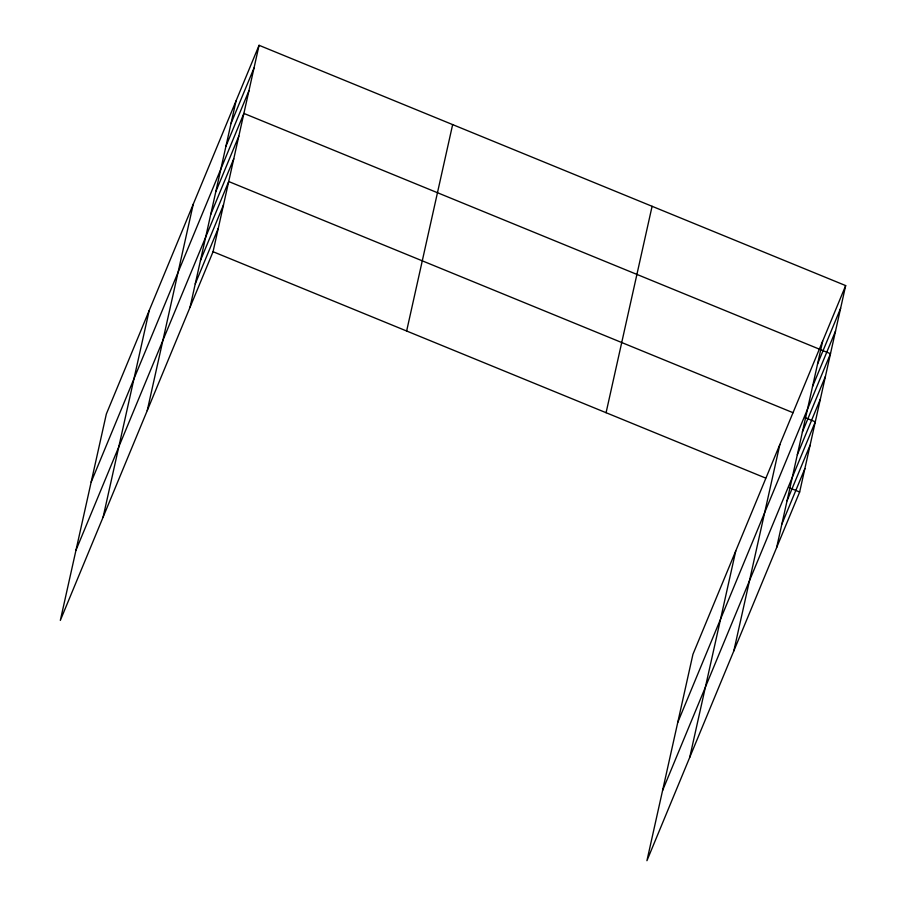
<?xml version="1.0" encoding="UTF-8"?>
<svg xmlns="http://www.w3.org/2000/svg" width="906" height="906" viewBox="0 0 906 906"><rect width="100%" height="100%" fill="white"/><g stroke="black" fill="none" stroke-linecap="round" stroke-linejoin="round"><path stroke-width="1.36" d="M103.137 517.077L149.15 310.667M147.236 410.622L193.25 204.212M190.034 307.293L236.047 100.883M259.071 45.3L106.342 413.997L60.328 620.406L213.057 251.709L259.071 45.3L845.672 285.594L799.658 492.003L646.929 860.7L692.943 654.291L845.672 285.594M406.635 331.007L452.649 124.598M606.08 412.706L652.093 206.296M689.738 757.371L735.751 550.961M733.826 650.904L779.851 444.495M776.635 547.575L822.648 341.166M230.985 123.578L254.008 68.007M225.922 146.285L248.946 90.713M91.166 482.117L243.884 113.42L830.485 353.702L677.767 722.41M215.798 191.698L238.822 136.115M210.736 214.405L233.759 158.822M75.979 550.225L228.697 181.528L793.067 412.717M200.464 260.498L223.488 204.926M195.243 283.895L218.267 228.312M817.586 363.872L840.609 308.3M812.523 386.579L835.547 330.996M802.399 431.992L825.423 376.409M797.337 454.699L820.36 399.116M662.58 790.519L815.298 421.822L804.834 417.53M787.065 500.792L810.077 445.208M781.844 524.189L804.868 468.606M213.057 251.709L765.649 478.074M789.194 487.711L799.658 492.003"/></g></svg>
